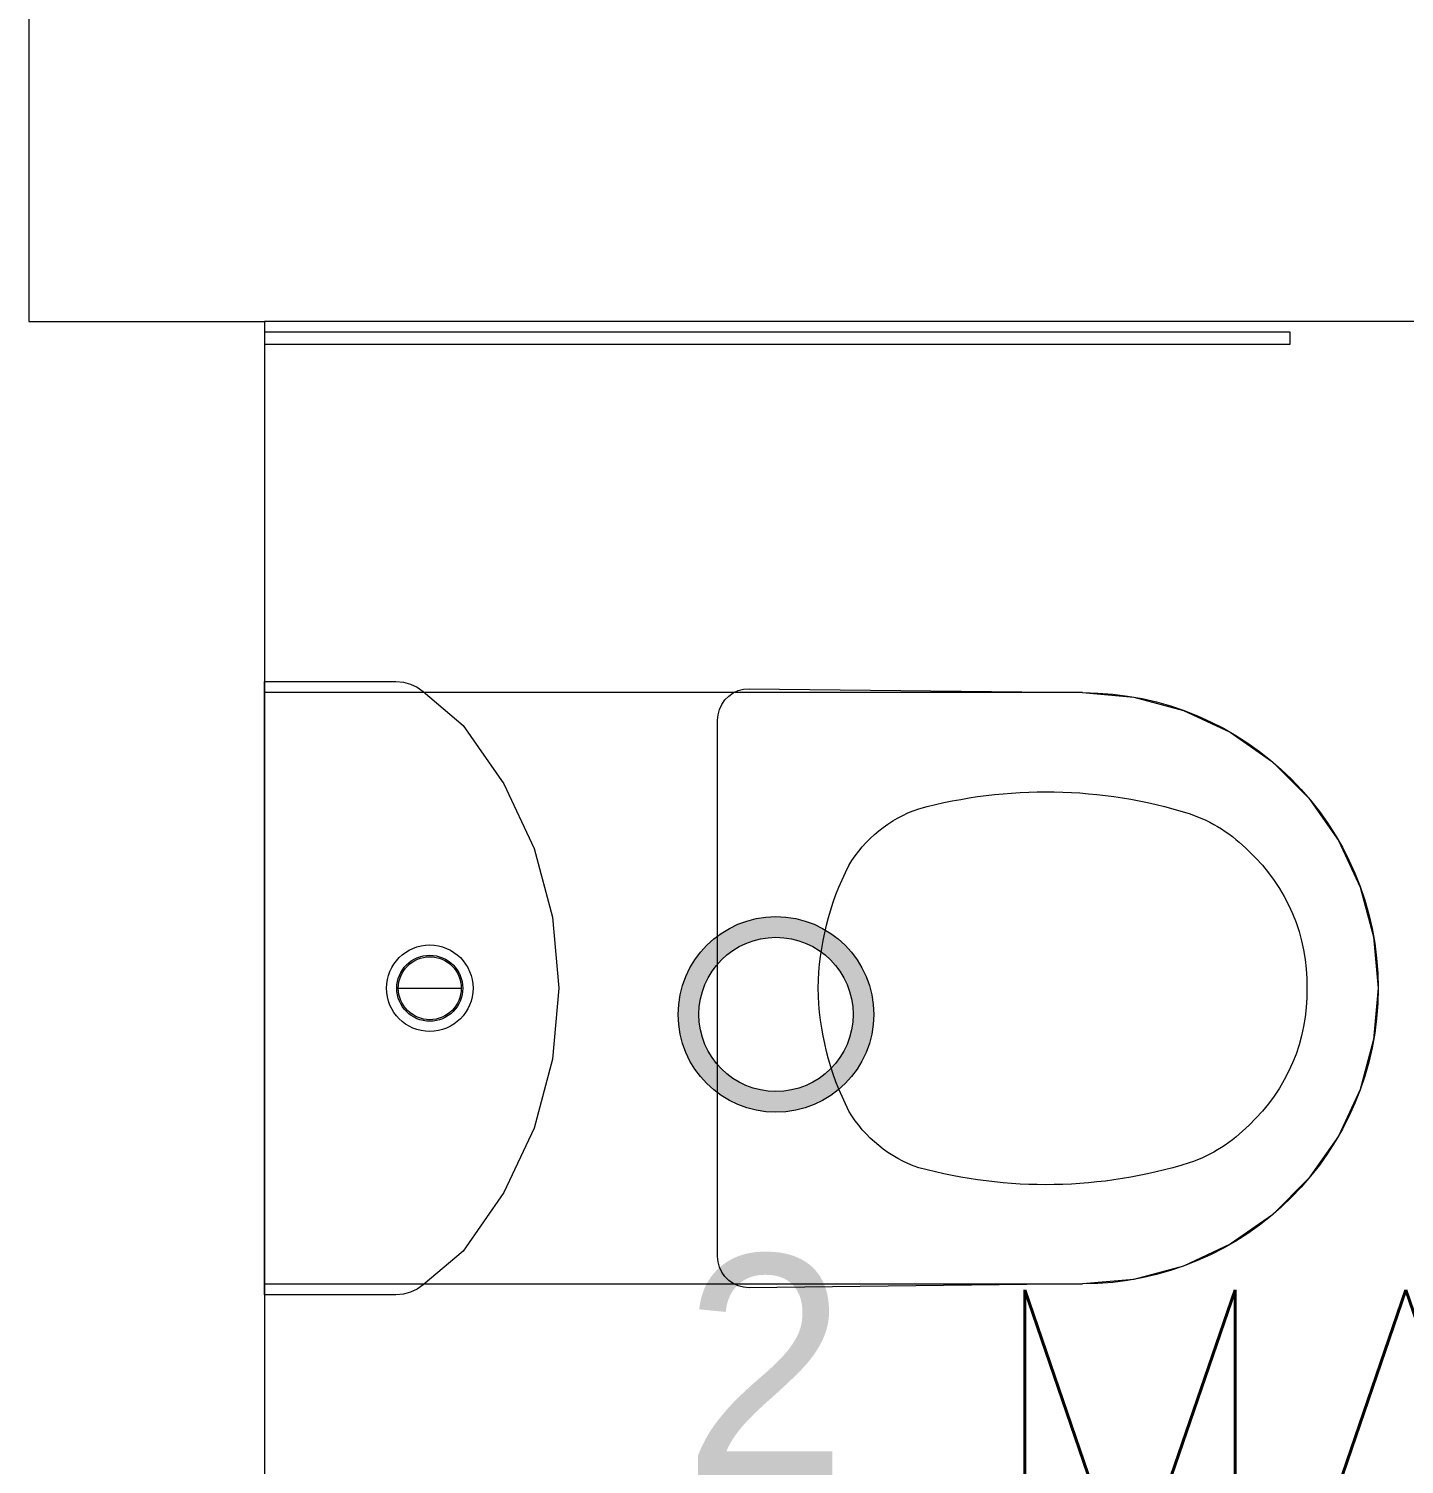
# Model space of a CAD drawing. Header units: metres. Extents: x 14 to 2416, y -346 to 476.
# Drawn here: x 146.327 to 147.201, y -84.247 to -83.334 of the extents above; entities that cross this region are included whole.
import ezdxf

# ---------------------------------------------------------------- set-up
doc = ezdxf.new("R2010")
doc.units = ezdxf.units.M
doc.linetypes.add('0', pattern=[0])
doc.layers.get('0').update_dxf_attribs({"linetype": '0', "lineweight": 20})
for name, color, linetype, lineweight in [('A-ANNO-TEXT', 20, 'Continuous', 13), ('A-WALL', 250, 'Continuous', 20), ('baños', 251, 'Continuous', 0), ('E Tuberia Emp Losa', 22, 'Continuous', 40), ('MAVA -LUMINARIAS', 1, 'Continuous', 18), ('textos', 7, 'Continuous', 0)]:
    doc.layers.add(name, color=color, linetype=linetype, lineweight=lineweight)
doc.layers.add('MAVA Luminarias', color=1, linetype='Continuous')
doc.styles.add('CENTURY GOTHIC', font='GOTHIC.TTF')
doc.styles.get("Standard").update_dxf_attribs({"font": 'arial.ttf', "height": 0.1875})

# ---------------------------------------------------------------- blocks, each defined once
blk = doc.blocks.new('downlight')
at = {"layer": 'MAVA -LUMINARIAS'}
h = blk.add_hatch(color=3, dxfattribs=at)
h.dxf.hatch_style = 1
h.paths.add_polyline_path([(-5.41605, -22.45707, 1), (-5.29166, -22.45707, 1)])
h.paths.add_polyline_path([(-5.30481, -22.45707, -1), (-5.4029, -22.45707, -1)], flags=16)
at = {"layer": 'MAVA -LUMINARIAS', "color": 3}
for radius in [0.06219, 0.04904]:
    blk.add_circle((-5.35386, -22.45707), radius, dxfattribs=at)
blk = doc.blocks.new('Caroma_ToiletSuites')
at = {"layer": 'baños'}
for p, q in [((-32.65, 705.14), (-64.3, 696.66)), ((0, 708), (-32.65, 705.14)), ((32.65, 705.14), (0, 708)), ((64.3, 696.66), (32.65, 705.14)), ((-64.3, 696.66), (-94, 682.81)), ((94, 682.81), (64.3, 696.66)), ((-94, 682.81), (-120.84, 664.02)), ((120.84, 664.02), (94, 682.81)), ((-120.84, 664.02), (-144.02, 640.84)), ((144.02, 640.84), (120.84, 664.02)), ((-144.02, 640.84), (-162.81, 614)), ((162.81, 614), (144.02, 640.84)), ((-162.81, 614), (-176.66, 584.3)), ((176.66, 584.3), (162.81, 614)), ((-176.66, 584.3), (-185.14, 552.65)), ((185.14, 552.65), (176.66, 584.3)), ((-185.14, 552.65), (-188, 520)), ((188, 520), (185.14, 552.65)), ((-188, 520), (-190.5, 308)), ((-188, 0), (-188, 520)), ((188, 520), (188, 0)), ((190.5, 308), (188, 520)), ((-190.5, 308), (-190.2, 304.53)), ((-190.2, 304.53), (-189.29, 301.16)), ((189.29, 301.16), (190.2, 304.53)), ((190.2, 304.53), (190.5, 308)), ((-189.29, 301.16), (-187.82, 298)), ((-187.82, 298), (-185.82, 295.14)), ((-185.82, 295.14), (-183.36, 292.68)), ((-183.36, 292.68), (-180.5, 290.68)), ((180.5, 290.68), (183.36, 292.68)), ((183.36, 292.68), (185.82, 295.14)), ((185.82, 295.14), (187.82, 298)), ((187.82, 298), (189.29, 301.16)), ((-180.5, 290.68), (-177.34, 289.21)), ((-177.34, 289.21), (-173.97, 288.3)), ((-173.97, 288.3), (-170.5, 288)), ((-170.5, 288), (170.5, 288)), ((170.5, 288), (173.97, 288.3)), ((173.97, 288.3), (177.34, 289.21)), ((177.34, 289.21), (180.5, 290.68)), ((-45.15, 183.05), (-88.93, 171.32)), ((0, 187), (-45.15, 183.05)), ((45.15, 183.05), (0, 187)), ((88.93, 171.32), (45.15, 183.05)), ((-88.93, 171.32), (-130, 152.17)), ((130, 152.17), (88.93, 171.32)), ((-130, 152.17), (-167.12, 126.17)), ((167.12, 126.17), (130, 152.17)), ((-167.12, 126.17), (-188.68, 100.86)), ((0, 85), (0, 125)), ((188.68, 100.86), (167.12, 126.17)), ((-188.68, 100.86), (-191.38, 97)), ((191.38, 97), (188.68, 100.86)), ((-193.37, 92.73), (-194.59, 88.19)), ((-191.38, 97), (-193.37, 92.73)), ((193.37, 92.73), (191.38, 97)), ((194.59, 88.19), (193.37, 92.73)), ((-194.59, 88.19), (-195, 83.5)), ((-195, 83.5), (-195, 0)), ((195, 83.5), (194.59, 88.19)), ((195, 0), (195, 83.5)), ((-195, 0), (195, 0)), ((188, 0), (-188, 0))]:
    blk.add_line(p, q, dxfattribs=at)
for centre, radius, start, end in [((0, 520), 188, 0, 180), ((-2.7, 547.4), 115.24, 88.65652, 137.04039), ((2.7, 547.4), 115.24, 42.9609, 91.34146), ((-18.8, 556.1), 97.64, 134.33725, 160.9897), ((18.8, 556.1), 97.64, 19.00998, 45.66427), ((183, 496.7), 307.93, 162.77131, 195.21432), ((-183, 496.7), 307.93, 344.7852, 17.22859), ((-36.1, 442.4), 82.42, 198.76304, 239.35819), ((36.1, 442.4), 82.42, 300.64117, 341.23514), ((2.9, 529.9), 177.92, 242.91598, 269.06591), ((-2.9, 529.9), 177.92, 270.93391, 297.08355), ((0, 105), 27.5, 0, 180), ((0, 105), 21, 0, 180), ((0, 105), 20, 0, 180), ((0, 105), 27.5, 180, 0), ((0, 105), 21, 180, 0), ((0, 105), 20, 180, 0)]:
    blk.add_arc(centre, radius, start, end, dxfattribs=at)
blk = doc.blocks.new('PL BASE 2N NASAS 09')
at = {"layer": 'A-WALL'}
for p, q in [((171.89755, -21.61171), (171.89755, -22.66081)), ((171.89755, -22.66081), (172.04755, -22.66081)), ((172.04755, -22.66081), (172.04755, -25.21173))]:
    blk.add_line(p, q, dxfattribs=at)
at = {"layer": 'baños'}
blk.add_line((173.94755, -22.66081), (172.04755, -22.66081), dxfattribs=at)
blk.add_lwpolyline([(172.04755, -22.67536), (172.69968, -22.67536), (172.69968, -22.66761), (172.04755, -22.66761)], close=True, dxfattribs=at)
at = {"layer": 'baños', "xscale": -0.000999999934791, "yscale": 0.000999999934791, "rotation": 270}
blk.add_blockref('Caroma_ToiletSuites', (172.04755, -23.08486), dxfattribs=at)
at = {"layer": 'textos', "insert": (172.49744, -24.12175), "char_height": 0.195, "width": 1.8549735, "attachment_point": 7}
blk.add_mtext('{\\Fromans|c0;MASTER BATHROOM\\P2}', dxfattribs=at)
blk = doc.blocks.new('PL MUEBLES 2N NASAS 09')
blk.add_blockref('PL BASE 2N NASAS 09', (49.91428, 62.71701))
blk = doc.blocks.new('A$C595364de')
blk.add_blockref('PL MUEBLES 2N NASAS 09', (-199.56182, -36.6052))

msp = doc.modelspace()

# ---------------------------------------------------------------- block references
at = {"layer": 'A-ANNO-TEXT'}
msp.add_blockref('A$C595364de', (124.07662, -86.97111), dxfattribs=at)
at = {"layer": 'MAVA Luminarias'}
msp.add_blockref('downlight', (152.15563, -61.50374), dxfattribs=at)

# ---------------------------------------------------------------- texts
at = {"layer": 'E Tuberia Emp Losa', "insert": (146.79487, -84.18376), "char_height": 0.14, "width": 0.1626232, "attachment_point": 5, "style": 'CENTURY GOTHIC'}
msp.add_mtext('2', dxfattribs=at)

doc.saveas('drawing.dxf')
